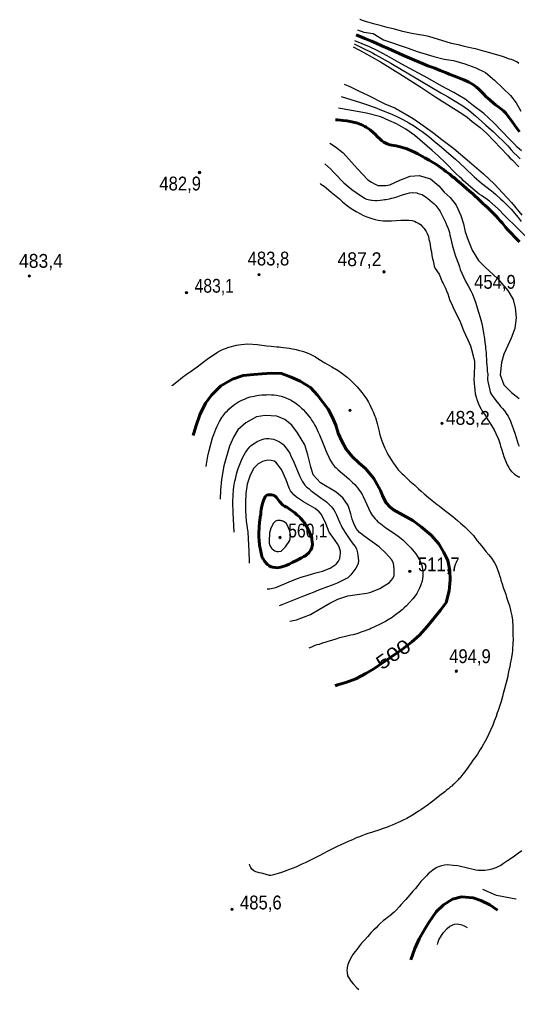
# Model space of a CAD drawing. Header units: metres. Extents: x 547833 to 556102, y 1844799 to 1850994.
# Drawn here: x 547833 to 548448, y 1844799 to 1845993 of the extents above; entities that cross this region are included whole.
import ezdxf
from ezdxf.enums import TextEntityAlignment as Align

# ---------------------------------------------------------------- set-up
doc = ezdxf.new("R2010")
doc.units = ezdxf.units.M
doc.header["$LTSCALE"] = 6.8
for name, color, linetype, lineweight in [('1', 7, 'Continuous', 25), ('2', 7, 'Continuous', 53), ('3', 7, 'Continuous', 25), ('5', 7, 'Continuous', 13)]:
    doc.layers.add(name, color=color, linetype=linetype, lineweight=lineweight)
doc.layers.add('4', color=7, linetype='Continuous')

msp = doc.modelspace()

# ---------------------------------------------------------------- hatches: boundary and pattern name
at = {"layer": '5'}
for points in [[(548056.67, 1845804.43, 1), (548053.67, 1845804.43, 1)], [(548283.71, 1845682.19, 1), (548280.71, 1845682.19, 1)], [(547847.27, 1845677.17, 1), (547844.27, 1845677.17, 1)], [(548129.88, 1845678.57, 1), (548126.88, 1845678.57, 1)], [(548040.59, 1845656.53, 1), (548037.59, 1845656.53, 1)], [(548241.76, 1845511.84, 1), (548238.76, 1845511.84, 1)], [(548355, 1845495.78, 1), (548352, 1845495.78, 1)], [(548155.83, 1845355.29, 1), (548152.83, 1845355.29, 1)], [(548315.55, 1845313.65, 1), (548312.55, 1845313.65, 1)], [(548372.65, 1845190.78, 1), (548369.65, 1845190.78, 1)], [(548096.51, 1844897.58, 1), (548093.51, 1844897.58, 1)]]:
    msp.add_hatch(color=256, dxfattribs=at).paths.add_polyline_path(points)

# ---------------------------------------------------------------- linework, layer by layer
at = {"layer": '1'}
for points in [[(548314.61, 1845976.05), (548305.2, 1845977.91), (548295.26, 1845980.65), (548286.23, 1845982.93), (548277.58, 1845985.54), (548271.03, 1845987.18), (548262.34, 1845989.57), (548258.4, 1845990.73), (548255.93, 1845991.56), (548252.74, 1845992.76), (548252.54, 1845992.85)], [(548249.48, 1845980.2), (548257.59, 1845977.25), (548268.73, 1845975.47), (548281.65, 1845967.81), (548311.88, 1845957.34), (548322.86, 1845953.34), (548343.49, 1845947.14), (548356.18, 1845944.1), (548367.6, 1845942.08), (548381.53, 1845938.27), (548395.32, 1845933.41), (548407.26, 1845927.71), (548418.19, 1845918.17), (548428.49, 1845908.43), (548437.84, 1845899.24), (548444.97, 1845890.2), (548450.8, 1845880.12)], [(548448.23, 1845938.61), (548445.6, 1845940.45), (548439.29, 1845943.36), (548436.67, 1845944.05), (548429.4, 1845946.59), (548426.75, 1845947.53), (548419.28, 1845949.54), (548412.32, 1845951.61), (548406.27, 1845953.41), (548394.88, 1845956.46), (548392.41, 1845957.04), (548384.47, 1845958.74), (548379.52, 1845959.91), (548375.45, 1845961.07), (548369.32, 1845962.48), (548365.18, 1845963.24), (548337.52, 1845971.64), (548331.28, 1845972.86), (548323.39, 1845974.1), (548314.61, 1845976.05)], [(548244.37, 1845959.07), (548257.39, 1845952.24), (548267.69, 1845946.24), (548277.82, 1845940.6), (548304.98, 1845923.75), (548327.37, 1845909.37), (548346.07, 1845897.03), (548379.32, 1845876.19), (548384.45, 1845872.74), (548390.95, 1845867.05), (548400.44, 1845859.76), (548408.78, 1845852.47), (548434.52, 1845825.32), (548437.29, 1845822.39), (548440.45, 1845819.5), (548448.26, 1845811.47)], [(548245.3, 1845962.91), (548246.16, 1845962.48), (548256.92, 1845957.23), (548267.99, 1845951.66), (548271.55, 1845949.84), (548276.05, 1845947.4), (548290.6, 1845939.1), (548352.19, 1845902.6), (548360.19, 1845897.98), (548377.07, 1845887.75), (548380.33, 1845885.56), (548386.56, 1845881.15), (548394.85, 1845874.13), (548402.64, 1845867.33), (548407.63, 1845862.81), (548413.99, 1845856.82), (548416.54, 1845854.93), (548434.75, 1845837.3), (548438.79, 1845832.38), (548442.13, 1845828.84), (548446.31, 1845825.02), (548449.88, 1845821.44)], [(548451.28, 1845831.27), (548446.34, 1845835.58), (548442.68, 1845839.22), (548436.88, 1845845.66), (548417.31, 1845865.75), (548405.09, 1845876.93), (548392.41, 1845886.52), (548382.04, 1845894.5), (548367.98, 1845903.08), (548358.04, 1845908.09), (548346.82, 1845914.38), (548336.1, 1845920.72), (548313.04, 1845932.85), (548300.46, 1845939.77), (548285.93, 1845948.03), (548273.62, 1845954.72), (548264.42, 1845958.9), (548246.2, 1845966.65)], [(548233.27, 1845913.16), (548241, 1845909.79), (548251.72, 1845904.61), (548261.46, 1845900.22), (548284.07, 1845888.69), (548295.53, 1845883.84), (548317.98, 1845870.96), (548327.47, 1845864.13), (548341.86, 1845853.88), (548353.36, 1845845.05), (548368.04, 1845833.94), (548387.6, 1845817.71), (548404.86, 1845802.9), (548417.8, 1845790.37), (548428.16, 1845779.55), (548439.09, 1845767.59), (548451.75, 1845751.93)], [(548229.62, 1845898.05), (548253.17, 1845890.6), (548260.54, 1845888.1), (548271.34, 1845884.24), (548279.05, 1845881.29), (548291.77, 1845876.11), (548299.84, 1845872.35), (548305.2, 1845869.67), (548312.62, 1845865.69), (548317.89, 1845862.63), (548321.09, 1845860.63), (548324.46, 1845858.37), (548329.28, 1845854.9), (548337.21, 1845848.73), (548344.11, 1845843.02), (548350.54, 1845837.56), (548370.09, 1845820.65), (548381.84, 1845810.22), (548393.39, 1845799.24), (548398.91, 1845794.31), (548402.36, 1845791.38), (548414.49, 1845781.85), (548416.61, 1845780.13), (548420.03, 1845777.18), (548425.67, 1845772.14), (548428.96, 1845769.09), (548436.03, 1845762.07), (548438.55, 1845759.35), (548447.27, 1845748.88), (548451.22, 1845744)], [(548456.92, 1845725.73), (548446.02, 1845736.21), (548431.11, 1845751.26), (548422.88, 1845759.86), (548412.27, 1845768.96), (548402.41, 1845776.08), (548399.48, 1845777.93), (548391.95, 1845783.9), (548379.86, 1845794.63), (548378.09, 1845796.49), (548375.69, 1845798.58), (548370.32, 1845803.56), (548358.24, 1845815.85), (548348.92, 1845824.79), (548341.37, 1845831.6), (548320.22, 1845850.11), (548309.11, 1845857.7), (548297.6, 1845864.22), (548288.12, 1845868.63), (548278.4, 1845872.76), (548260.66, 1845877.33), (548226.16, 1845883.75)], [(548215.73, 1845840.6), (548222.47, 1845836.19), (548231.77, 1845828.67), (548242.41, 1845817.04), (548249.44, 1845809.02), (548262.46, 1845795.58), (548266.87, 1845792.37), (548271.28, 1845790.05), (548274.51, 1845788.59), (548277.45, 1845788.59), (548280.98, 1845788.59), (548284.51, 1845788.59), (548289.51, 1845789.17), (548301.66, 1845795.2), (548314.45, 1845799.77), (548325.69, 1845800.7), (548339.28, 1845796.46), (548349.85, 1845787.91), (548356.48, 1845780.3), (548363.84, 1845773.54), (548371.14, 1845764.05), (548376.73, 1845751.53), (548379.98, 1845741.33), (548382.29, 1845731.39), (548385.8, 1845721.22), (548390.84, 1845708.89), (548398.67, 1845695.99), (548406.55, 1845688.12), (548422.11, 1845674.18), (548434.82, 1845659.25), (548441.41, 1845648.01), (548443.87, 1845637.97), (548444.86, 1845626.08), (548443.34, 1845612.48), (548438.78, 1845600.59), (548434.69, 1845591.33), (548429.73, 1845580.69), (548426.78, 1845570.53), (548425.32, 1845555.26), (548429.58, 1845543.1), (548439.17, 1845533.89), (548448.58, 1845526.2)], [(548209.59, 1845815.21), (548213.04, 1845812.01), (548216.63, 1845808.52), (548220.11, 1845804.89), (548225.44, 1845799.58), (548228.81, 1845795.81), (548232.96, 1845791.88), (548237.78, 1845787.65), (548242.82, 1845783.7), (548247.83, 1845780), (548251.02, 1845777.73), (548254.07, 1845775.57), (548258.18, 1845773.03), (548260.5, 1845771.66), (548262.59, 1845771.16), (548266.73, 1845770.39), (548267.76, 1845770.26), (548271.46, 1845770.08), (548273.99, 1845770.13), (548277.37, 1845770.42), (548280.62, 1845770.81), (548282.97, 1845771.22), (548284.47, 1845771.41), (548288.94, 1845772.2), (548291.4, 1845772.75), (548293.98, 1845773.45), (548296.8, 1845774.17), (548299.24, 1845774.97), (548301.32, 1845775.6), (548306.41, 1845777.49), (548310.56, 1845778.75), (548313.42, 1845779.23), (548317.8, 1845779.63), (548322.67, 1845779.21), (548324.37, 1845778.78), (548329.24, 1845777.22), (548333.24, 1845774.54), (548335.59, 1845772.93), (548338.98, 1845770.04), (548340.94, 1845768.51), (548343.94, 1845765.71), (548345.82, 1845763.78), (548348.35, 1845760.67), (548349.7, 1845758.93), (548351.26, 1845756.59), (548353.07, 1845753.13), (548355.42, 1845748.35), (548357.81, 1845743.32), (548359.2, 1845740.2), (548361.02, 1845735.61), (548362.77, 1845730.62), (548363.41, 1845727.41), (548364.17, 1845724.33), (548365.19, 1845719.01), (548366.26, 1845715.47), (548367.59, 1845709.67)], [(548203.69, 1845790.78), (548204.59, 1845790.16), (548208.44, 1845787.51), (548213.73, 1845783.23), (548217.24, 1845780.16), (548221.28, 1845776.89), (548227.26, 1845772.05), (548231.33, 1845768.53), (548237.45, 1845763.57), (548241.74, 1845760.33), (548248.02, 1845756.41), (548252.34, 1845754.06), (548257.05, 1845751.63), (548261.18, 1845749.9), (548267.13, 1845747.86), (548271.21, 1845746.63), (548274.87, 1845745.74), (548281.21, 1845744.76), (548287.45, 1845744.78), (548291.64, 1845744.84), (548297.32, 1845745.31), (548303.14, 1845745.67), (548304.66, 1845745.83), (548309.49, 1845745.83), (548312.82, 1845745.67), (548316.82, 1845745.2), (548319.84, 1845744.37), (548321.98, 1845743.33), (548325.08, 1845741.74), (548327.14, 1845740.31), (548330.01, 1845737.3), (548331.73, 1845735.44), (548334.01, 1845731.99), (548335.42, 1845729.46), (548336.96, 1845725.68), (548337.59, 1845722.18), (548338.22, 1845719.83), (548338.89, 1845715.82), (548339.63, 1845711.31), (548340.49, 1845706.69), (548341.2, 1845702.44), (548341.9, 1845698.18), (548342.56, 1845695.58), (548343.49, 1845691.6), (548343.98, 1845689.36), (548345.08, 1845686.16), (548350.05, 1845679.37), (548353.94, 1845670.09), (548355.01, 1845667.78), (548357.87, 1845662.23), (548359.25, 1845658.95), (548360.68, 1845655.26), (548363.24, 1845647.04), (548365.6, 1845642.25)], [(548367.59, 1845709.67), (548369.11, 1845705.55), (548370.37, 1845701.4), (548373.77, 1845692.18), (548374.97, 1845688.53), (548376.18, 1845684.88), (548380.16, 1845676.11), (548383.05, 1845670), (548385.79, 1845665.14), (548389.22, 1845658.84), (548390.98, 1845654.75), (548395.23, 1845643.74), (548396.96, 1845637.87), (548398.63, 1845632.5), (548399.32, 1845629.92), (548402.14, 1845620.26), (548402.98, 1845616.43), (548404.94, 1845604.51), (548405.9, 1845599.69), (548406.45, 1845595.19), (548407, 1845590.7), (548407.33, 1845587.95), (548407.83, 1845582.82), (548408, 1845579.29), (548408.47, 1845574.41), (548408.58, 1845571.38), (548408.99, 1845567), (548409.15, 1845564.61), (548409.26, 1845561.58), (548409.37, 1845559.7), (548409.69, 1845558.09), (548409.95, 1845556.98), (548409.66, 1845549.56), (548410.05, 1845547.03), (548412.42, 1845536.6), (548412.97, 1845534.56), (548413.48, 1845533.28), (548414.73, 1845531.07), (548416.2, 1845528.8), (548421.42, 1845521.83), (548423.79, 1845518.85), (548425.69, 1845516.58), (548428.13, 1845513.91), (548430.36, 1845511.2), (548433.62, 1845506.72), (548434.96, 1845504.47), (548437.79, 1845498.59), (548438.89, 1845496.04), (548441.32, 1845489.21), (548443.61, 1845482.46), (548447.39, 1845470.17), (548448.56, 1845467.7)], [(548365.6, 1845642.25), (548366.99, 1845638.96), (548370.69, 1845631.28), (548375.38, 1845622.09), (548379.98, 1845610.06), (548382.44, 1845604.46), (548385.57, 1845598.34), (548388.6, 1845591.19), (548390.12, 1845586.7), (548392.99, 1845575.69), (548393.45, 1845571.69), (548393.68, 1845566.04), (548393.08, 1845557.07), (548393.26, 1845555.47), (548392.69, 1845549.73), (548393.24, 1845544.93), (548393.51, 1845540.71), (548393.92, 1845537.11), (548394.29, 1845532.09), (548395.9, 1845526.8), (548396.3, 1845525.03), (548398.54, 1845519.61), (548400.15, 1845516.15), (548403.72, 1845509.67), (548405.86, 1845506.87), (548407.55, 1845504.43), (548409.34, 1845501.19), (548414.51, 1845493.07), (548417.77, 1845487.56), (548419.86, 1845483.35), (548422.59, 1845477.17), (548423.44, 1845475.04), (548425.23, 1845469.98), (548425.68, 1845467.8), (548427.2, 1845463.32), (548429.57, 1845454.88), (548433.77, 1845444.62), (548435.96, 1845441.43), (548437.25, 1845438.94), (548439.35, 1845436.54), (548442.95, 1845433.31), (548445.18, 1845431.53), (548447.58, 1845429.98), (548449.23, 1845429.77)], [(548021.31, 1845541.95), (548021.47, 1845542.11), (548027.11, 1845546.72), (548034.03, 1845552.38), (548038.55, 1845555.84), (548046.38, 1845561.22), (548052.2, 1845565.48), (548061.13, 1845572.26), (548066.26, 1845575.92), (548074.2, 1845581.45), (548077.16, 1845583.2), (548082.52, 1845586), (548091.34, 1845589.48), (548100.54, 1845591.99), (548106.39, 1845592.83), (548114.55, 1845593.44), (548126.53, 1845592.87), (548128.86, 1845592.39), (548137.87, 1845591.21), (548143.38, 1845590.74), (548150.44, 1845589.95), (548153, 1845589.75), (548155.31, 1845589.52), (548165.49, 1845588.1), (548167.69, 1845587.73), (548174.28, 1845586.63), (548178.1, 1845585.45), (548182.02, 1845584.41), (548187.46, 1845582.41), (548191.31, 1845580.97), (548197.81, 1845577.46), (548202.2, 1845574.7), (548209.58, 1845570.27), (548215.31, 1845566.91), (548218.02, 1845565.47), (548225.82, 1845560.72), (548230.41, 1845557.35), (548236.71, 1845552.41), (548240.8, 1845548.98), (548244.39, 1845545.49), (548249.05, 1845540.48), (548254.92, 1845533.85), (548258.55, 1845528.97), (548260.56, 1845526.05), (548263.24, 1845521.68), (548264.88, 1845518.59), (548267.3, 1845513.31), (548268.72, 1845509.94), (548270.99, 1845504.76), (548271.7, 1845503.08), (548273.61, 1845495.71), (548274.1, 1845493.74), (548276.1, 1845485.62)], [(548063.43, 1845442.73), (548063.75, 1845445.42), (548064.5, 1845450.3), (548065.44, 1845455.31), (548066.96, 1845462.13), (548068.93, 1845469.99), (548071.26, 1845477.88), (548072.66, 1845482.04), (548075.11, 1845488.53), (548076.78, 1845492.43), (548077.9, 1845494.72), (548079.78, 1845498.2), (548082.52, 1845502.76), (548084.88, 1845506.11), (548087.51, 1845509.31), (548089.39, 1845511.33), (548091.39, 1845513.31), (548094.68, 1845516.24), (548098.22, 1845518.96), (548100.65, 1845520.57), (548103.16, 1845522.07), (548107.1, 1845524.18), (548110.37, 1845525.68), (548113.62, 1845526.95), (548117.51, 1845528.18), (548122.29, 1845529.33), (548125.86, 1845529.99), (548128.12, 1845530.32), (548131.64, 1845530.66)], [(548131.64, 1845530.66), (548137.49, 1845530.99), (548140.47, 1845531.03), (548143.54, 1845530.9), (548146.64, 1845530.64), (548149.71, 1845530.27), (548153.4, 1845529.63), (548155.74, 1845529.06), (548159.32, 1845527.97), (548161.58, 1845527.14), (548165.01, 1845525.66), (548167.14, 1845524.56), (548170.39, 1845522.67), (548172.48, 1845521.36), (548175.69, 1845519.05), (548177.71, 1845517.34), (548180.79, 1845514.52), (548182.72, 1845512.66), (548185.65, 1845509.56), (548189.23, 1845505.17), (548191.68, 1845501.9), (548193.15, 1845499.8), (548195.37, 1845496.34), (548196.72, 1845494.07), (548198.54, 1845490.7), (548201.32, 1845485.01), (548202.94, 1845481.44), (548207.46, 1845470.72), (548211.52, 1845460.25), (548214.17, 1845454), (548215.45, 1845451.32), (548216.59, 1845449.25), (548218.86, 1845445.99), (548221.48, 1845442.8), (548223.22, 1845440.88), (548225.64, 1845438.48), (548238.94, 1845427.32), (548241.42, 1845425.16), (548243.64, 1845423.05), (548246.21, 1845420.37), (548247.87, 1845418.48), (548249.92, 1845415.96), (548251.81, 1845413.41), (548253.19, 1845411.36), (548255.23, 1845408), (548256.46, 1845405.79), (548259.22, 1845400.24), (548263.13, 1845391.32), (548265.71, 1845386.03), (548266.8, 1845384.05), (548268.8, 1845381.07), (548271.17, 1845378.19), (548272.89, 1845376.39), (548274.8, 1845374.61), (548278.22, 1845371.87), (548284.58, 1845367.32), (548295.29, 1845360.07), (548301.1, 1845355.67), (548305.38, 1845352.3), (548308.27, 1845349.65), (548312.89, 1845345.08), (548315.21, 1845342.67), (548317.31, 1845340.21), (548321.3, 1845335.16), (548323.54, 1845331.99)], [(548166.49, 1845252.19), (548174.61, 1845254.02), (548191.69, 1845260.39), (548202.9, 1845267.24), (548215.5, 1845274.38), (548225.38, 1845279.28), (548237.83, 1845283.3), (548249.09, 1845285.26), (548261.27, 1845286.81), (548265.88, 1845288.05), (548277, 1845292.62), (548289.17, 1845299.68), (548292.95, 1845304.87), (548294.84, 1845308.4), (548294.84, 1845312.76), (548294.84, 1845316.29), (548294, 1845323.56), (548291.48, 1845328.13), (548284.28, 1845335.81), (548276.14, 1845343.65), (548259.23, 1845355.89), (548252.13, 1845361.41), (548247.99, 1845366.48), (548245.03, 1845372.53), (548243.06, 1845377.99), (548241.47, 1845384.29), (548238.19, 1845394.76), (548231.54, 1845404.19), (548223.16, 1845410.83), (548204.24, 1845422.58), (548195.21, 1845432.5), (548192.16, 1845442.09), (548188.63, 1845456.91), (548184.64, 1845469.1), (548175.78, 1845484.21), (548168.63, 1845493.58), (548160.1, 1845500.34), (548150.16, 1845504.74), (548135.74, 1845505.52), (548125.38, 1845503.54), (548111.99, 1845496.56), (548102.18, 1845487.68), (548097.01, 1845478.81), (548092.22, 1845467.8)], [(548276.1, 1845485.62), (548276.66, 1845483.16), (548277.92, 1845479), (548279.67, 1845474.02), (548282.14, 1845468.24), (548283.42, 1845464.98), (548285.53, 1845460.17), (548287, 1845457.43), (548288.58, 1845454.84), (548291.52, 1845450.51), (548293.44, 1845447.19), (548295.86, 1845443.94), (548299.8, 1845438.59), (548304.57, 1845433.72), (548306.14, 1845432.27), (548314.03, 1845424.74), (548316.16, 1845422.84), (548320.11, 1845419.52), (548324.82, 1845415.15), (548328.1, 1845412.13), (548331.52, 1845409), (548337.15, 1845404.36), (548341.38, 1845400.82), (548347.82, 1845395.78), (548350.31, 1845394.05), (548356.75, 1845389.01), (548359.83, 1845386.6), (548366.97, 1845381), (548372.88, 1845376.15), (548376.44, 1845372.91), (548381.79, 1845368.49), (548384.79, 1845365.69), (548389.31, 1845360.79), (548392.23, 1845357.59), (548397.07, 1845351.09), (548399.61, 1845347.98), (548404.22, 1845342.33), (548407.68, 1845337.81), (548411.08, 1845333.79), (548414.37, 1845329.63), (548418.24, 1845323.89), (548420.33, 1845320.22), (548423.67, 1845311.5), (548424.39, 1845308.68), (548425.43, 1845305.38), (548426.15, 1845302.56), (548428.04, 1845296.95), (548428.5, 1845294.96), (548429.61, 1845291.77), (548430.49, 1845289.44), (548432.06, 1845285.4), (548433.08, 1845281.82), (548435.11, 1845275.79), (548436.71, 1845271.5), (548438.4, 1845263.91), (548439.58, 1845258.82), (548440.27, 1845253.41), (548440.82, 1845245.83), (548440.93, 1845241.13), (548440.98, 1845234.64), (548441.04, 1845230.44), (548440.79, 1845224.43), (548440.5, 1845218.67), (548440.32, 1845216.74), (548439.88, 1845212.49)], [(548092.22, 1845467.8), (548084.97, 1845443.46), (548082.28, 1845426.63), (548080.84, 1845413.42), (548080.61, 1845402.27)], [(548097.76, 1845361.87), (548097.76, 1845362.41), (548096.68, 1845385.52), (548096.34, 1845398.77), (548096.56, 1845407.71), (548097.02, 1845413.69), (548097.56, 1845418.04), (548098.63, 1845424.63), (548099.25, 1845427.07), (548100.78, 1845433.28), (548102, 1845437.64), (548102.91, 1845440.24), (548106.67, 1845450.21), (548108.48, 1845454.06), (548111.63, 1845459.7), (548113.64, 1845462.82), (548114.99, 1845464.54), (548117.26, 1845466.96), (548118.89, 1845468.43), (548121.61, 1845470.6), (548123.46, 1845471.92), (548126, 1845473.46), (548128.81, 1845474.76), (548131.11, 1845475.59), (548134.6, 1845476.54), (548136.85, 1845476.9), (548138.11, 1845477), (548140.41, 1845477), (548143.29, 1845476.71), (548146.02, 1845476.16), (548148.06, 1845475.54), (548149.16, 1845475.12), (548151.11, 1845474.23), (548153.53, 1845472.89)], [(548153.53, 1845472.89), (548155.86, 1845471.34), (548157.6, 1845469.95), (548158.51, 1845469.1), (548160.07, 1845467.42), (548161.99, 1845465.04), (548163.92, 1845462.46), (548166.1, 1845459.04), (548167.31, 1845456.68), (548171.42, 1845447.91), (548174.34, 1845440.34), (548178.47, 1845430.11), (548180.07, 1845426.97), (548181.55, 1845424.51), (548183.15, 1845422.14), (548184.95, 1845419.85), (548187.02, 1845417.66), (548189.9, 1845414.99), (548191.97, 1845413.21), (548195.4, 1845410.48), (548206.3, 1845402.74), (548209.76, 1845400.18), (548211.83, 1845398.55), (548214.89, 1845395.89), (548217.57, 1845393.13), (548219.01, 1845391.33), (548220.29, 1845389.47), (548222.11, 1845386.41), (548223.7, 1845383.19), (548227.85, 1845373.37), (548229.36, 1845370.04), (548230.71, 1845367.34), (548232.23, 1845364.66), (548234.23, 1845361.48), (548240.06, 1845352.72), (548244.3, 1845347.2), (548246.61, 1845344.02), (548248.24, 1845341.21), (548248.9, 1845339.55), (548249.66, 1845336.4), (548250.11, 1845332.98), (548250.67, 1845327.09), (548250.37, 1845323.16), (548249.7, 1845321.07), (548247.57, 1845317.45), (548241.43, 1845309.4), (548239.06, 1845306.85), (548237.51, 1845305.63), (548234.29, 1845303.79), (548224.57, 1845299.13), (548218.24, 1845296.77), (548212.7, 1845294.56), (548201.76, 1845290.46), (548195.1, 1845287.76), (548190.33, 1845285.94), (548183.19, 1845282.92), (548166.85, 1845276.32), (548156.64, 1845272.57), (548153.03, 1845271.35)], [(548214.53, 1845361.67), (548210.43, 1845372.56), (548205.08, 1845383.49), (548202.23, 1845386.91), (548197.56, 1845390.74), (548182.97, 1845398.94), (548174.37, 1845405.03), (548171.12, 1845407.85), (548167.25, 1845412.48), (548165.63, 1845415.9), (548161.62, 1845426.02), (548155.98, 1845439.05), (548149.2, 1845448.12), (548147.03, 1845449.29), (548143.46, 1845450.08), (548139.31, 1845450.27), (548135.55, 1845449.49), (548132.58, 1845448.7), (548129.61, 1845447.14), (548127.24, 1845445.77), (548121.53, 1845439.96), (548117.18, 1845430.68), (548113.92, 1845421), (548112.05, 1845409.3), (548111.54, 1845398.13), (548111.93, 1845388.11), (548112.75, 1845375.42), (548114.57, 1845361.95), (548115.99, 1845338.62), (548116.17, 1845324.83), (548116.25, 1845323.76)], [(548138.57, 1845291.96), (548141.4, 1845291.96), (548148.9, 1845293.69), (548165.4, 1845300.86), (548174.65, 1845304.33), (548181.4, 1845306.8), (548187.65, 1845308.29), (548194.15, 1845310.51), (548199.9, 1845312.25), (548206.65, 1845313.73), (548215.89, 1845317.69), (548223.14, 1845322.39), (548226.39, 1845326.1), (548227.89, 1845329.32), (548228.39, 1845333.03), (548228.64, 1845335.75), (548228.64, 1845338.23), (548227.89, 1845340.95), (548226.89, 1845343.67), (548224.89, 1845347.63), (548219.14, 1845355.55), (548214.53, 1845361.67)], [(548323.54, 1845331.99), (548324.78, 1845329.92), (548325.88, 1845327.82), (548327.42, 1845324.55), (548328.45, 1845321.84), (548329.19, 1845319.07), (548329.76, 1845315.66), (548329.97, 1845313.43), (548330.04, 1845311.18), (548329.9, 1845307.63), (548329.56, 1845304.66), (548329.02, 1845301.66), (548328.1, 1845298.03), (548327.34, 1845295.73), (548326.11, 1845292.75), (548324.48, 1845289.61), (548322.57, 1845286.44), (548320.48, 1845283.36), (548317.58, 1845279.62), (548313.25, 1845274.75), (548309.93, 1845271.28), (548307.22, 1845268.62), (548304.43, 1845266.08), (548301, 1845263.23), (548296.47, 1845259.88), (548292.13, 1845256.93), (548287.29, 1845253.87), (548284.07, 1845252.02), (548276.85, 1845248.05), (548266.01, 1845243.05), (548264.66, 1845242.53), (548262.2, 1845241.76), (548257.91, 1845240.16), (548254.85, 1845238.95), (548251.91, 1845237.87), (548248.71, 1845236.77), (548244.12, 1845235.65), (548241.26, 1845234.97), (548236.42, 1845233.82), (548233.08, 1845232.83), (548227.48, 1845231.6), (548223.05, 1845230.12), (548218.74, 1845228.77), (548211.93, 1845226.9), (548205.29, 1845224.68), (548202.35, 1845223.6), (548199.35, 1845223.03), (548197.28, 1845222.17), (548195.31, 1845221.46), (548193.01, 1845220.32), (548189.83, 1845218.94)], [(548439.88, 1845212.49), (548438.83, 1845205.51), (548437.54, 1845199.64), (548436.91, 1845196.01), (548436.05, 1845192.09), (548434.78, 1845185.98), (548434.46, 1845184.16), (548432.37, 1845175.02), (548430.72, 1845168.99), (548429.03, 1845163.21), (548428.03, 1845159.41), (548426.24, 1845153.49), (548425.24, 1845149.69), (548422.85, 1845142.18), (548421.71, 1845139.64), (548420.18, 1845134.9), (548417.85, 1845129.17), (548416.06, 1845124.4), (548413.17, 1845117.98), (548411.22, 1845113.58), (548409.01, 1845109.14), (548406.81, 1845104.7), (548403.16, 1845098.21), (548400.65, 1845094.25), (548397.15, 1845088.79), (548394.08, 1845084.13), (548391.71, 1845081.21), (548389.51, 1845077.92), (548387.51, 1845075.16), (548384.97, 1845071.46), (548383.28, 1845069.37), (548381.42, 1845066.5), (548379.62, 1845064.27), (548377.7, 1845061.9), (548376.69, 1845060.65), (548375.45, 1845059.12), (548374.52, 1845058.25), (548373.37, 1845057.11), (548371.9, 1845055.3), (548370.27, 1845053.86), (548368.19, 1845051.86), (548367.15, 1845050.85), (548365.52, 1845049.41), (548364.23, 1845048.38), (548363.3, 1845047.52), (548361.67, 1845046.07), (548360.35, 1845045.3), (548359.31, 1845044.3), (548357.09, 1845042.41), (548355.32, 1845041.07), (548352.6, 1845039.13), (548350.97, 1845037.69), (548348.49, 1845035.77), (548346.98, 1845034.46), (548344.39, 1845032.41), (548342.4, 1845030.8), (548339.22, 1845028.3), (548336.86, 1845026.52), (548334.25, 1845024.72), (548331.78, 1845022.8), (548327.62, 1845019.94), (548324.87, 1845018.25), (548320.58, 1845015.5), (548317.24, 1845013.37), (548310.39, 1845009.46)], [(548310.39, 1845009.46), (548306.74, 1845007.81), (548302.62, 1845005.84), (548299.82, 1845004.65), (548295.81, 1845002.83), (548292.14, 1845001.42), (548287.99, 1844999.71), (548285.32, 1844998.41), (548281.15, 1844996.95), (548277.95, 1844995.85), (548273.52, 1844994.37), (548271.67, 1844993.79), (548266.99, 1844992.28), (548262.31, 1844990.76), (548259.23, 1844989.8), (548254.94, 1844988.2), (548252.14, 1844987.02), (548248.1, 1844985.45), (548243.5, 1844983.18), (548240.08, 1844981.8), (548238.26, 1844980.97), (548233.63, 1844978.95), (548229.01, 1844976.94), (548225.36, 1844975.28), (548220.65, 1844972.87), (548217.14, 1844971.1), (548212.43, 1844968.69), (548207.6, 1844966.15), (548204.24, 1844964.26), (548200.59, 1844962.6), (548195.04, 1844959.73), (548191.03, 1844957.9), (548185.22, 1844955), (548181.21, 1844953.17), (548175.99, 1844950.71), (548173.56, 1844949.69), (548164.64, 1844946.08), (548162.43, 1844945.33), (548156.04, 1844943.13), (548151.83, 1844941.92), (548146.03, 1844940.17), (548142.81, 1844939.32), (548141.34, 1844939.12), (548133.08, 1844941.85), (548128.99, 1844942.37), (548124.46, 1844943.8), (548121.95, 1844944.96), (548119.35, 1844947.07), (548118.1, 1844948.94), (548117.15, 1844951.6), (548116.54, 1844953.38)], [(548451.88, 1844969.63), (548447.72, 1844966.77), (548442.75, 1844963.19), (548437.41, 1844959.44), (548434.32, 1844957.34), (548429.47, 1844953.89), (548426.13, 1844951.76), (548422.98, 1844950.15), (548419.82, 1844948.8), (548415.02, 1844947.15), (548411.66, 1844946.41), (548406.54, 1844945.49), (548403.24, 1844945.4), (548398.26, 1844945.51), (548395.3, 1844945.83), (548390.46, 1844946.98), (548386.69, 1844947.73), (548372.98, 1844950.99), (548367.3, 1844951.67), (548360.23, 1844952.32), (548356.7, 1844951.95), (548352.84, 1844951.16), (548349.39, 1844950.03), (548347.31, 1844949.17), (548345.29, 1844947.82), (548342.32, 1844945.85), (548340.21, 1844944.1), (548336.7, 1844941.18), (548334.39, 1844938.9), (548330.62, 1844934.81)], [(548330.62, 1844934.81), (548327.72, 1844932.08), (548323.81, 1844926.96), (548320.88, 1844923.34), (548317.81, 1844919.83), (548313.95, 1844915.35), (548309.08, 1844909.61), (548307.56, 1844908.3), (548303.48, 1844903.54), (548300.72, 1844900.71), (548297.07, 1844896.75), (548294.65, 1844894.33), (548289.53, 1844889.72), (548288.21, 1844888.94), (548284.11, 1844885.58), (548281.27, 1844883.5), (548277.56, 1844880.05), (548274.89, 1844877.6), (548272.38, 1844874.79), (548269.38, 1844871.93), (548266.51, 1844868.95), (548261.83, 1844863.75), (548258.51, 1844860.21), (548254.52, 1844855.84), (548252.18, 1844852.67), (548248.94, 1844848.38), (548246.8, 1844845.73), (548243.89, 1844841.86), (548242.12, 1844839.38), (548240.11, 1844835.48), (548239, 1844832.68), (548237.9, 1844829.89), (548236.79, 1844825.96), (548236.45, 1844821.85), (548236.73, 1844820.47), (548237.46, 1844815.97), (548238.9, 1844813.19), (548241.92, 1844808.67), (548244.37, 1844806), (548248.96, 1844801.13), (548251.2, 1844798.86)], [(548347.91, 1844854.35), (548348.37, 1844855.93), (548349.85, 1844860.03), (548352.96, 1844865.58), (548355.5, 1844869.28), (548359.97, 1844873.96), (548363.37, 1844876.74), (548369.09, 1844879.25), (548372.73, 1844879.76), (548378.09, 1844878.42), (548381.69, 1844876.89), (548384.43, 1844875.29)]]:
    msp.add_lwpolyline(points, dxfattribs=at)
msp.add_lwpolyline([(548165.94, 1845364.3), (548163.37, 1845369.81), (548161.74, 1845372.72), (548158.39, 1845374.86), (548156.95, 1845375.57), (548155.82, 1845375.77), (548154.7, 1845376.08), (548153.57, 1845376.08), (548152.34, 1845376.08), (548151.21, 1845375.97), (548149.88, 1845375.67), (548148.65, 1845375.26), (548146.22, 1845372.98), (548143.04, 1845366.93), (548141.4, 1845361.06), (548140.8, 1845350.66), (548140.96, 1845348.18), (548141.89, 1845345.54), (548143.73, 1845342.29), (548144.65, 1845341.18), (548146.19, 1845339.86), (548147.93, 1845338.84), (548149.16, 1845338.23), (548150.5, 1845337.93), (548151.52, 1845337.93), (548152.34, 1845337.93), (548155.76, 1845338.59), (548160.94, 1845343.96), (548166.12, 1845351.67), (548166.89, 1845353.55), (548166.89, 1845355.38), (548167, 1845357.21), (548167, 1845359.13), (548166.79, 1845361.16)], close=True, dxfattribs=at)
at = {"layer": '2'}
for points in [[(548336.26, 1845935.9), (548329.73, 1845938.66), (548319.64, 1845942.69), (548305.2, 1845948.94), (548296.17, 1845953.06), (548287.4, 1845956.92), (548279.66, 1845960.52), (548272.57, 1845963.54), (548266.66, 1845966.2), (548258.79, 1845969.3), (548247.94, 1845973.82)], [(548336.26, 1845935.9), (548344.72, 1845932.67), (548351.41, 1845929.82), (548358.04, 1845927.42), (548362.55, 1845925.55), (548369.14, 1845923.11), (548380.43, 1845918.59), (548384.12, 1845916.89), (548386.5, 1845915.69), (548390.16, 1845913.68), (548392.49, 1845912.23), (548396.03, 1845909.56), (548398.84, 1845907.14), (548401.52, 1845904.69), (548404.07, 1845902.15), (548408.37, 1845897.35), (548409.44, 1845896.26), (548416.4, 1845890.01), (548419.36, 1845887.58), (548423.72, 1845884.71), (548425.78, 1845883.15), (548429.34, 1845880.21), (548431.13, 1845878.54), (548432.06, 1845877.49), (548436.83, 1845871.33), (548439.49, 1845867.66), (548443.08, 1845862.09), (548448.86, 1845854.3)], [(548222.66, 1845869.26), (548225.23, 1845869.1), (548231.8, 1845868.25), (548236.38, 1845868.05), (548240.39, 1845867.39), (548246.12, 1845866.06), (548249.8, 1845864.99), (548255.8, 1845862.55), (548258.5, 1845861.11), (548260.26, 1845860.18), (548265.1, 1845856.84), (548269.05, 1845853.52), (548271.32, 1845851.52), (548274.38, 1845848.21), (548276.51, 1845846.32), (548279.66, 1845843.41), (548281.9, 1845841.65), (548285.94, 1845839.61), (548289.23, 1845838.62), (548294.16, 1845837.69), (548297.27, 1845837.06), (548302.09, 1845836), (548303.54, 1845835.54), (548310.64, 1845833.36), (548312.23, 1845832.79), (548316.25, 1845831), (548320.66, 1845829.13), (548324.04, 1845827.39), (548328.93, 1845824.69), (548332.33, 1845822.69), (548337.78, 1845819.56), (548341.19, 1845817.56), (548346.92, 1845814.2), (548350.11, 1845811.93), (548355.26, 1845808.12), (548358.34, 1845805.71), (548363.18, 1845802.37), (548366.74, 1845799.13)], [(548366.74, 1845799.13), (548368.81, 1845797.73), (548371.92, 1845795.07), (548376.71, 1845791.09), (548379.82, 1845788.43), (548384.22, 1845784.53), (548387.19, 1845781.98), (548391.45, 1845778.19), (548394.14, 1845775.86), (548397.87, 1845772.25), (548400.59, 1845769.67), (548404.77, 1845765.49), (548406.31, 1845764.29), (548409.45, 1845761.37), (548412.87, 1845758.24), (548417.05, 1845754.06), (548419.38, 1845751.56), (548420.25, 1845750.65), (548423.32, 1845747.35), (548424.81, 1845745.5), (548427.59, 1845742.42), (548429.22, 1845740.47), (548431.75, 1845737.35), (548434.84, 1845733.8), (548439.19, 1845729.26), (548443.85, 1845724.26), (548447.13, 1845721.23), (548449.19, 1845718.95)], [(548047.31, 1845480.69), (548050.55, 1845492.01), (548055.35, 1845506.26), (548062.62, 1845520.4), (548070.3, 1845530.97), (548081.18, 1845541.79), (548095.59, 1845550.04), (548109.02, 1845554.44), (548122.01, 1845555.95), (548132.12, 1845556.74), (548143.93, 1845557.33), (548155.97, 1845557.05), (548167.86, 1845552.49), (548178.98, 1845547.84), (548191.94, 1845539.67), (548200.37, 1845530.44), (548213.59, 1845513.26), (548218.43, 1845503.88), (548222.87, 1845493.42), (548225.8, 1845483.69), (548230.3, 1845473.89), (548235.7, 1845464.06), (548242.83, 1845454.94), (548251.5, 1845446.91), (548259.52, 1845440.1), (548269.86, 1845427.74), (548277.77, 1845413.03), (548280.36, 1845406.77), (548282.47, 1845402.44), (548284.9, 1845398.11), (548289.44, 1845392.98), (548293.97, 1845389.45), (548317.53, 1845376.34), (548327.99, 1845368.52), (548340.16, 1845358.18), (548349.79, 1845347.55), (548356.07, 1845336.79), (548360.68, 1845327.12), (548363.43, 1845314.53), (548363.71, 1845303.2), (548362.34, 1845289.49), (548358.81, 1845275.4), (548351.8, 1845265.67), (548335.76, 1845246), (548325.92, 1845235.04), (548316.19, 1845226.56), (548305.19, 1845217.92), (548269.79, 1845193.67), (548260.02, 1845187.76), (548247.73, 1845181.3), (548235.23, 1845176.62), (548224.96, 1845173.88), (548222.24, 1845172.76)], [(548128.86, 1845374.53), (548129.18, 1845376.34), (548129.88, 1845380.62), (548130.45, 1845383.61), (548130.8, 1845386.32), (548131.1, 1845389.53), (548131.5, 1845391.74), (548132.28, 1845395.26), (548132.71, 1845397.22), (548133.74, 1845400.76), (548134.67, 1845402.77), (548135.94, 1845405.2), (548136.96, 1845406.45), (548139, 1845407.56), (548140.88, 1845407.89), (548143.56, 1845407.79), (548145.63, 1845407.5), (548147.11, 1845406.76), (548148.31, 1845406.25), (548149.9, 1845404.51), (548151.09, 1845402.85), (548152.42, 1845401.08), (548153.59, 1845399.67), (548154.76, 1845398.27), (548157.04, 1845395.83), (548158.42, 1845394.56), (548159.91, 1845393.68), (548161.19, 1845393.1), (548162.67, 1845392.51), (548165.53, 1845390.46), (548172.55, 1845385.53), (548175.05, 1845383.25), (548176.6, 1845382.02), (548178.11, 1845380.69), (548179.57, 1845379.12), (548182.75, 1845375.41), (548184.06, 1845373.76), (548184.72, 1845372.8), (548185.81, 1845370.97), (548188.94, 1845364.9), (548190.67, 1845361.29), (548192.22, 1845357.8), (548193.2, 1845354.93), (548193.58, 1845353.19), (548194, 1845349.76), (548194.05, 1845346.44), (548193.91, 1845344.84), (548193.36, 1845342.39), (548192.32, 1845340.15), (548191.5, 1845338.85), (548189.55, 1845336.39), (548187.27, 1845334.14), (548185.99, 1845333.15), (548183.62, 1845331.8), (548180.52, 1845330.35), (548174.37, 1845327.02), (548169.33, 1845324.54), (548165.44, 1845322.39), (548161.72, 1845320.88), (548155.37, 1845318.69), (548152.91, 1845318.18), (548151.32, 1845318.07), (548148.06, 1845318.2), (548144.83, 1845318.75), (548143.28, 1845319.24)], [(548143.28, 1845319.24), (548140.92, 1845320.43), (548138.79, 1845322.13), (548138.19, 1845322.7), (548135.3, 1845325.93), (548133.29, 1845328.9), (548132.44, 1845330.61), (548131.39, 1845333.81), (548129.59, 1845342.32), (548129.02, 1845345.6), (548128.8, 1845347.32), (548128.57, 1845350.25), (548128.27, 1845356.88), (548128.21, 1845360.46), (548128.49, 1845367.46), (548128.86, 1845374.53)], [(548421.93, 1844896.79), (548412.6, 1844903.11), (548401.5, 1844908.67), (548391.85, 1844911.68), (548377.63, 1844913), (548366.71, 1844910.31), (548355.39, 1844903.32), (548346.48, 1844894.41), (548337.39, 1844881.47), (548331.66, 1844871.9), (548325.65, 1844861.39), (548320.33, 1844849.41), (548315.42, 1844835.47)]]:
    msp.add_lwpolyline(points, dxfattribs=at)
at = {"layer": '3'}
msp.add_lwpolyline([(548444.9, 1844909.96), (548444.32, 1844910.07), (548420.74, 1844914.68), (548404.07, 1844921.99)], dxfattribs=at)
at = {"layer": '5'}
for centre in [(548055.17, 1845804.43), (548282.21, 1845682.19), (547845.77, 1845677.17), (548128.38, 1845678.57), (548039.09, 1845656.53), (548240.26, 1845511.84), (548353.5, 1845495.78), (548154.33, 1845355.29), (548314.05, 1845313.65), (548371.15, 1845190.78), (548095.01, 1844897.58)]:
    msp.add_circle(centre, 1.5, dxfattribs=at)

# ---------------------------------------------------------------- texts
at = {"layer": '4', "width": 1.2}
msp.add_text('500', height=17, rotation=34.454, dxfattribs=at).set_placement((548298.44, 1845204.49), align=Align.CENTER)
at = {"layer": '5'}
for s, width, p in [('482,9', 0.9, (548005.71, 1845782.36)), ('483,8', 0.9, (548114.38, 1845690.05)), ('487,2', 0.95, (548224.96, 1845689.2)), ('483,4', 0.95, (547832.92, 1845687.18)), ('483,1', 0.85, (548049.09, 1845656.53)), ('454,9', 0.9, (548393.19, 1845661.36)), ('483,2', 0.95, (548358.33, 1845493.94)), ('560,1', 0.85, (548164.33, 1845355.29)), ('511,7', 0.9, (548324.05, 1845313.65)), ('494,9', 0.9, (548362.43, 1845200.64)), ('485,6', 0.9, (548105.01, 1844897.58))]:
    msp.add_text(s, height=17, dxfattribs=dict(at, width=width)).set_placement(p)

doc.saveas('drawing.dxf')
